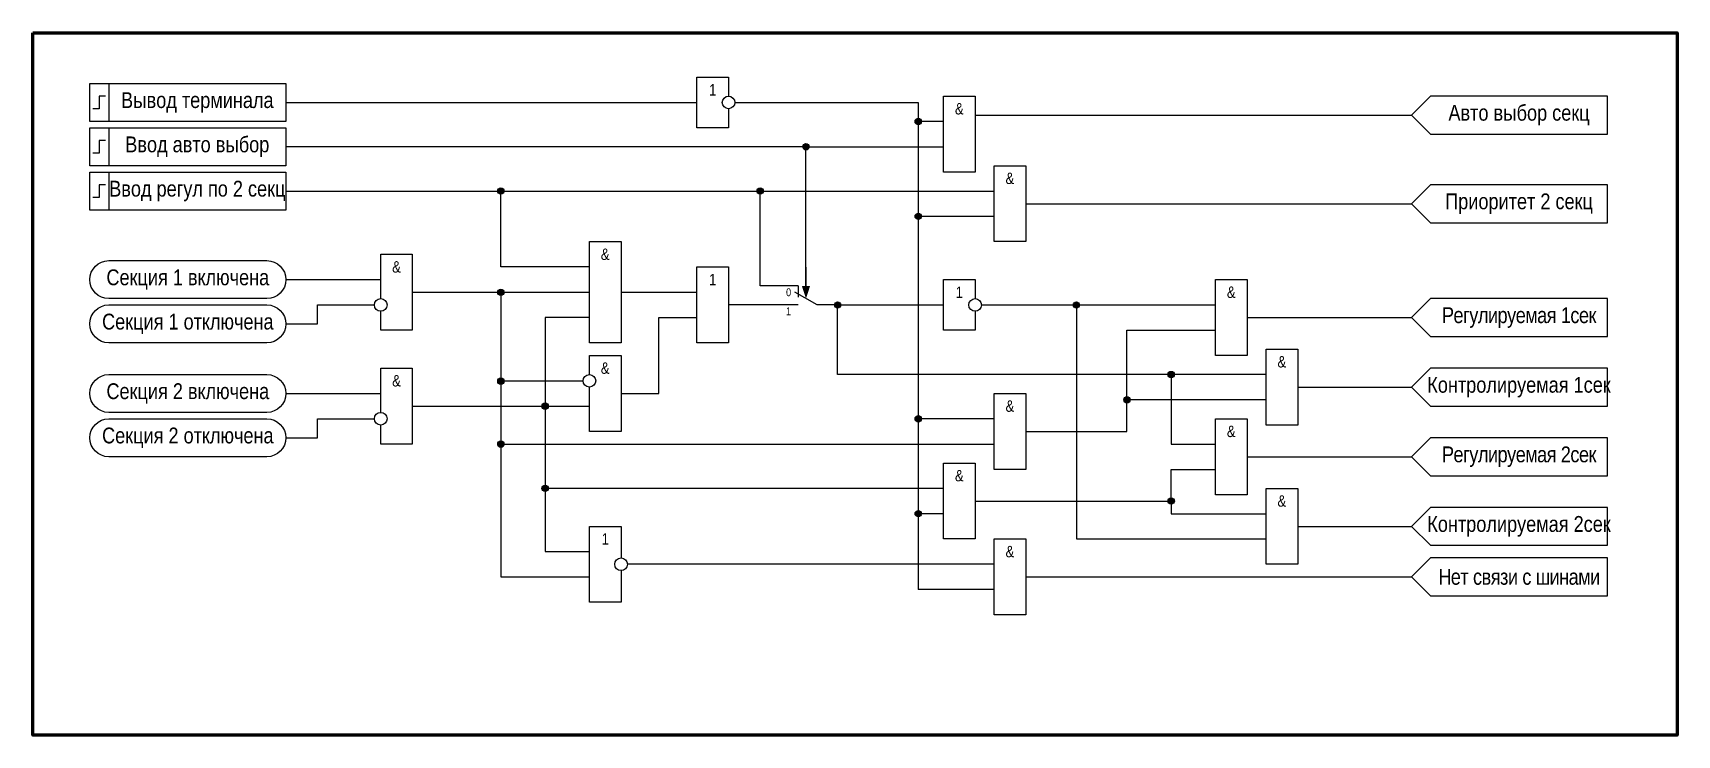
# Model space of a CAD drawing. Header units: millimetres. Extents: x 13 to 273, y 21 to 132.
import ezdxf
from ezdxf.enums import TextEntityAlignment as Align

# ---------------------------------------------------------------- set-up
doc = ezdxf.new("R2010")
doc.units = ezdxf.units.MM
doc.layers.add('Основная', color=7, linetype='Continuous')
doc.styles.add('2.5_Gost_RD', font='ARIALN.TTF', dxfattribs={"height": 2.5})
doc.styles.add('Вывод', font='ARIALN.TTF', dxfattribs={"height": 2.5})
doc.styles.add('Компонент', font='ARIALN.TTF', dxfattribs={"height": 3.5})

# ---------------------------------------------------------------- blocks, each defined once
blk = doc.blocks.new('Точка')
at = {"ltscale": 100}
h = blk.add_hatch(color=256, dxfattribs=at)
h.dxf.hatch_style = 1
edge = h.paths.add_edge_path()
edge.add_arc((0, 0), 0.5, 0, 360)
blk.add_circle((0, 0), 0.5, dxfattribs=at)
blk = doc.blocks.new('*U958')
at = {"layer": 'Основная', "ltscale": 0.35}
blk.add_line((6, 6), (6, 2.5), dxfattribs=at)
at = {"layer": 'Основная', "color": 0}
blk.add_line((0, 0), (7, 4), dxfattribs=at)
blk = doc.blocks.new('*U1019')
at = {"layer": 'Основная', "color": 0}
for p, q in [((-3, 6), (-9, 6)), ((-3, 0), (-9, 0)), ((9, 0), (3, 0))]:
    blk.add_line(p, q, dxfattribs=at)
at = {"layer": 'Основная', "ltscale": 0.25, "xscale": -1}
blk.add_blockref('*U958', (3, 0), dxfattribs=at)
at = {"layer": 'Основная'}
for tag, height, style, p in [('ОУ', 3.5, 'Компонент', (-7, 12)), ('В1', 2.5, 'Вывод', (-14, 6)), ('В2', 2.5, 'Вывод', (-6, 4)), ('В3', 2.5, 'Вывод', (-6, -2))]:
    blk.add_attdef(tag, text='', height=height, dxfattribs=dict(at, style=style)).set_placement(p, align=Align.MIDDLE_CENTER)
blk = doc.blocks.new('*U1020')
at = {"ltscale": 0.25}
blk.add_line((0, 0), (3, 0), dxfattribs=at)
blk.add_lwpolyline([(2, 0, 1.3, 0, 0), (4, 0, 0, 0, 0)], format="xyseb", dxfattribs=at)

msp = doc.modelspace()

# ---------------------------------------------------------------- linework, layer by layer
at = {"ltscale": 100}
for p, q in [((53, 93), (68, 93)), ((73, 91), (101, 91)), ((106, 91), (118, 91)), ((205, 87), (231, 87)), ((213, 76), (231, 76)), ((53, 75), (68, 75)), ((73, 73), (101, 73)), ((205, 65), (231, 65)), ((213, 54), (231, 54))]:
    msp.add_line(p, q, dxfattribs=at)
at = {"color": 3, "lineweight": 140, "ltscale": 100}
msp.add_lwpolyline([(13, 132), (273, 132), (273, 21), (13, 21)], close=True, dxfattribs=at)
at = {"ltscale": 100}
for points in [[(118, 121), (118, 125), (123, 125), (123, 122)], [(53, 121), (118, 121)], [(123, 120), (123, 117), (118, 117), (118, 121)], [(124, 121), (153, 121), (153, 44)], [(157, 116), (157, 122), (162, 122), (162, 110), (157, 110), (157, 116)], [(157, 118), (153, 118)], [(162, 119), (231, 119)], [(135.25, 91.99), (135.25, 114), (53, 114)], [(135.25, 114), (157, 114)], [(165, 105), (165, 111), (170, 111), (170, 99), (165, 99), (165, 105)], [(53, 107), (165, 107)], [(101, 95), (87, 95), (87, 107)], [(133, 92), (128, 92), (128, 107)], [(170, 105), (231, 105)], [(165, 103), (153, 103)], [(101, 89), (101, 99), (106, 99), (106, 83), (101, 83), (101, 89)], [(68, 90), (68, 97), (73, 97), (73, 85), (68, 85), (68, 88)], [(118, 91), (118, 95), (123, 95), (123, 83), (118, 83), (118, 91)], [(135.25, 94.99), (135.25, 94.99), (135.25, 91.99)], [(87, 91), (87, 46), (101, 46)], [(157, 89), (157, 93), (162, 93), (162, 90)], [(200, 87), (200, 93), (205, 93), (205, 81), (200, 81), (200, 87)], [(53, 86), (58, 86), (58, 89), (67, 89)], [(131, 89), (123, 89)], [(140, 89), (157, 89)], [(140.25, 78), (140.25, 89)], [(162, 88), (162, 85), (157, 85), (157, 89)], [(163, 89), (200, 89)], [(178, 89), (178, 52), (208, 52)], [(101, 87), (94, 87), (94, 50), (101, 50)], [(106, 75), (112, 75), (112, 87), (118, 87)], [(170, 69), (186, 69), (186, 85), (200, 85)], [(101, 78), (101, 81), (106, 81), (106, 69), (101, 69), (101, 76)], [(208, 76), (208, 82), (213, 82), (213, 70), (208, 70), (208, 76)], [(68, 72), (68, 79), (73, 79), (73, 67), (68, 67), (68, 70)], [(208, 78), (140.25, 78)], [(193, 78), (193, 67), (200, 67)], [(100, 76.94), (87, 76.94)], [(165, 69), (165, 75), (170, 75), (170, 63), (165, 63), (165, 69)], [(208, 74), (186, 74)], [(53, 68), (58, 68), (58, 71), (67, 71)], [(165, 71), (153, 71)], [(200, 65), (200, 71), (205, 71), (205, 59), (200, 59), (200, 65)], [(87, 67), (165, 67)], [(157, 58), (157, 64), (162, 64), (162, 52), (157, 52), (157, 58)], [(193, 58), (193, 63), (200, 63)], [(157, 60), (94, 60)], [(208, 54), (208, 60), (213, 60), (213, 48), (208, 48), (208, 54)], [(162, 58), (193, 58), (193, 56), (208, 56)], [(157, 56), (153, 56)], [(101, 50), (101, 54), (106, 54), (106, 49)], [(165, 46), (165, 52), (170, 52), (170, 40), (165, 40), (165, 46)], [(106, 47), (106, 42), (101, 42), (101, 50)], [(165, 48), (107, 48)], [(170, 46), (231, 46)], [(165, 44), (153, 44)]]:
    msp.add_lwpolyline(points, dxfattribs=at)
for points in [[(22, 124), (25, 124), (25, 118), (22, 118)], [(22, 124), (53, 124), (53, 118), (22, 118)], [(262, 116), (262, 122), (234, 122), (231, 119), (234, 116)], [(22, 117), (25, 117), (25, 111), (22, 111)], [(22, 117), (53, 117), (53, 111), (22, 111)], [(22, 110), (25, 110), (25, 104), (22, 104)], [(22, 110), (53, 110), (53, 104), (22, 104)], [(262, 102), (262, 108), (234, 108), (231, 105), (234, 102)], [(262, 84), (262, 90), (234, 90), (231, 87), (234, 84)], [(262, 73), (262, 79), (234, 79), (231, 76), (234, 73)], [(262, 62), (262, 68), (234, 68), (231, 65), (234, 62)], [(262, 51), (262, 57), (234, 57), (231, 54), (234, 51)], [(262, 43), (262, 49), (234, 49), (231, 46), (234, 43)]]:
    msp.add_lwpolyline(points, close=True, dxfattribs=at)
at = {"lineweight": 30, "ltscale": 100}
for points in [[(24.5, 122), (23.5, 122), (23.5, 120), (22.5, 120)], [(24.5, 115), (23.5, 115), (23.5, 113), (22.5, 113)], [(24.5, 108), (23.5, 108), (23.5, 106), (22.5, 106)]]:
    msp.add_lwpolyline(points, dxfattribs=at)
at = {"ltscale": 100}
for points in [[(25, 90, -1), (25, 96), (50, 96, -1), (50, 90)], [(25, 83, -1), (25, 89), (50, 89, -1), (50, 83)], [(25, 72, -1), (25, 78), (50, 78, -1), (50, 72)], [(25, 65, -1), (25, 71), (50, 71, -1), (50, 65)]]:
    msp.add_lwpolyline(points, format="xyb", close=True, dxfattribs=at)
for centre in [(123, 121), (68, 89), (162, 89), (101, 77), (68, 71), (106, 48)]:
    msp.add_circle(centre, 1, dxfattribs=at)

# ---------------------------------------------------------------- block references
for p in [(153, 118), (135.25, 114), (87, 107), (128, 107), (153, 103), (87, 91), (140.25, 89), (178, 89), (193, 78), (87, 76.94), (94, 73), (186, 74), (153, 71), (87, 67), (94, 60), (193, 58), (153, 56)]:
    msp.add_blockref('Точка', p, dxfattribs=at)
at = {"ltscale": 0.35, "rotation": 270}
msp.add_blockref('*U1020', (135.25, 94), dxfattribs=at)
at = {"layer": 'Основная', "ltscale": 0.25}
ref = msp.add_blockref('*U1019', (135.5, 89), dxfattribs=dict(at, xscale=0.5, yscale=0.5, zscale=0.5))
ref.add_attrib('В2', '0', dxfattribs={"height": 1.25, "style": 'Вывод'}).set_placement((132.5, 91), align=Align.MIDDLE_CENTER)
ref.add_attrib('В3', '1', dxfattribs={"height": 1.25, "style": 'Вывод'}).set_placement((132.5, 88), align=Align.MIDDLE_CENTER)

# ---------------------------------------------------------------- texts
at = {"color": 0, "ltscale": 100, "char_height": 2.5, "attachment_point": 5, "style": '2.5_Gost_RD'}
for s, insert, width in [('{\\C256;Вывод терминала}', (39, 121), 28), ('{\\C256;Секция 1 включена}', (37.5, 93), 31), ('{\\C256;Секция 1 отключена}', (37.5, 86), 31), ('{\\C256;Секция 2 включена}', (37.5, 75), 31), ('{\\C256;Секция 2 отключена}', (37.5, 68), 31)]:
    msp.add_mtext(s, dxfattribs=dict(at, insert=insert, width=width))
at = {"ltscale": 100, "attachment_point": 5, "style": '2.5_Gost_RD'}
for s, insert, char_height, width in [('1', (120.5, 123), 1.8, 5), ('&', (159.5, 120), 1.8, 5), ('Авто выбор секц', (248, 119), 2.5, 28), ('&', (167.5, 109), 1.8, 5), ('Ввод регул по 2 секц', (39, 107), 2.5, 28), ('Приоритет 2 секц', (248, 105), 2.5, 28), ('&', (103.5, 97), 1.8, 5), ('&', (70.5, 95), 1.8, 5), ('1', (120.5, 93), 1.8, 5), ('1', (159.5, 91), 1.8, 5), ('&', (202.5, 91), 1.8, 5), ('{\\T0.95;Регулируемая 1сек}', (248, 87), 2.5, 28), ('&', (210.5, 80), 1.8, 5), ('&', (103.5, 79), 1.8, 5), ('&', (70.5, 77), 1.8, 5), ('Контролируемая 1сек', (248, 76), 2.5, 28), ('&', (167.5, 73), 1.8, 5), ('&', (202.5, 69), 1.8, 5), ('{\\T0.95;Регулируемая 2сек}', (248, 65), 2.5, 28), ('&', (159.5, 62), 1.8, 5), ('&', (210.5, 58), 1.8, 5), ('Контролируемая 2сек', (248, 54), 2.5, 28), ('1', (103.5, 52), 1.8, 5), ('&', (167.5, 50), 1.8, 5), ('{\\T0.95;Нет связи с шинами}', (248, 46), 2.5, 28)]:
    msp.add_mtext(s, dxfattribs=dict(at, insert=insert, char_height=char_height, width=width))
at = {"layer": 'Основная', "color": 0, "ltscale": 100, "insert": (39, 114), "char_height": 2.5, "width": 28, "attachment_point": 5, "style": '2.5_Gost_RD'}
msp.add_mtext('{\\C256;Ввод авто выбор}', dxfattribs=at)

doc.saveas('drawing.dxf')
